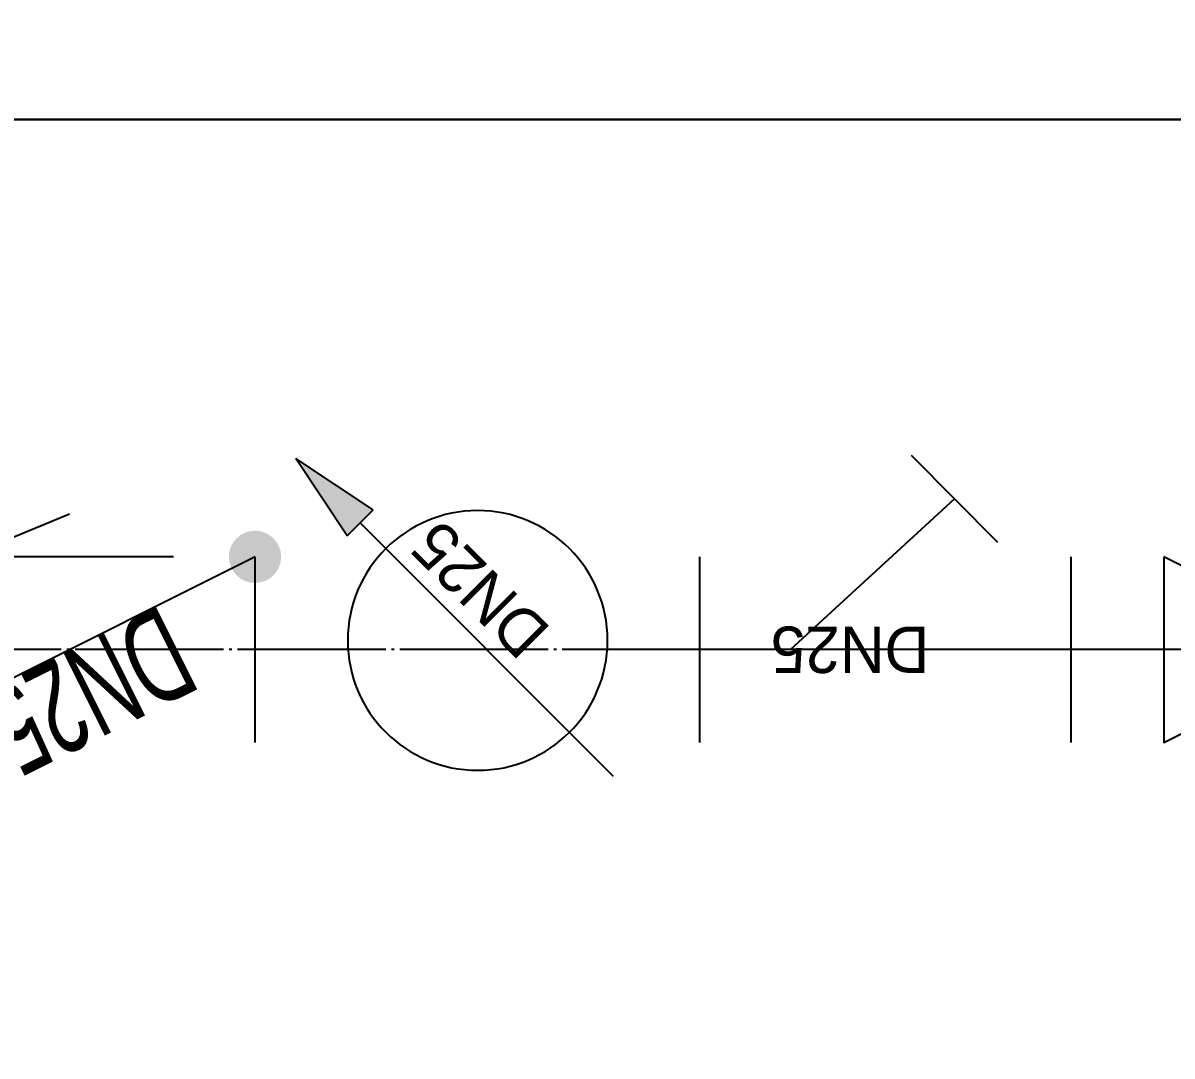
# Model space of a CAD drawing. Header units: centimetres. Extents: x 0 to 3740, y -4063 to 107.
# Drawn here: x 71.27 to 117.72, y -1130.04 to -1088.29 of the extents above; entities that cross this region are included whole.
import ezdxf
from ezdxf.enums import TextEntityAlignment as Align

# ---------------------------------------------------------------- set-up
doc = ezdxf.new("R2010")
doc.units = ezdxf.units.CM
doc.linetypes.add('SOGUK SU HATTI', pattern=[4.375, 4, -0.15, 0.075, -0.15])
for name, color, linetype in [('MTY-SOGUKSU-BORU', 3, 'SOGUK SU HATTI'), ('MTY-VANA', 1, 'Continuous'), ('ROTAS-LEJANT-CERCEVE', 7, 'Continuous'), ('ROTAS-SIHHI-SEMBOL', 5, 'Continuous')]:
    doc.layers.add(name, color=color, linetype=linetype)
doc.styles.add('CAP', font='wturkce.SHX', dxfattribs={"width": 0.65})

# ---------------------------------------------------------------- blocks, each defined once
blk = doc.blocks.new('MTY-KURESEL VANA0')
at = {"layer": 'MTY-VANA'}
for p, q in [((0, 0), (0, 8)), ((0, 8), (8, 8))]:
    blk.add_line(p, q, dxfattribs=at)
blk.add_lwpolyline([(-10, 5), (-10, -5), (10, 5), (10, -5), (-10, 5)], dxfattribs=at)
blk.add_attdef('CAP', (-1.105, -2.749), '', height=2.5, dxfattribs=at)
blk = doc.blocks.new('MTY-PISLIK TUTUCU0')
at = {"layer": 'MTY-VANA', "color": 1, "ltscale": 75}
for p, q in [((-6.051, 5.768), (-1.408, 10.47)), ((5.128, 0), (-3.725, 8.124))]:
    blk.add_line(p, q, dxfattribs=at)
at = {"layer": 'MTY-VANA'}
for p, q in [((-10, -5), (-10, 5)), ((10, -5), (10, 5)), ((-10, 0), (10, 0))]:
    blk.add_line(p, q, dxfattribs=at)
blk.add_attdef('CAP', (-2.366, -1.228), '', height=2.5, dxfattribs=at)
blk = doc.blocks.new('MTY-SU SAYACI0')
at = {"layer": 'MTY-VANA'}
blk.add_hatch(color=256, dxfattribs=at).paths.add_polyline_path([(9.8, 9.8), (5.637, 7.034), (7.034, 5.637)])
for p, q in [((5.637, 7.034), (9.8, 9.8)), ((7.034, 5.637), (9.8, 9.8)), ((7.034, 5.637), (5.637, 7.034)), ((-7.326, -7.326), (6.336, 6.336))]:
    blk.add_line(p, q, dxfattribs=at)
blk.add_circle((0, 0), 7, dxfattribs=at)
blk.add_attdef('CAP', (-2.286, -1.153), '', height=2.5, rotation=45, dxfattribs=at)
blk = doc.blocks.new('MTY-CEKVALF VANA0')
at = {"layer": 'MTY-VANA'}
h = blk.add_hatch(color=256, dxfattribs=at)
edge = h.paths.add_edge_path()
edge.add_arc((-10, 5), 1.408, 180, 540, ccw=False)
for p, q in [((5.6, 5), (0, 7.32)), ((-10, -5), (-10, 5)), ((-10, 5), (10, -5)), ((-5.6, 5), (5.6, 5)), ((10, -5), (10, 5))]:
    blk.add_line(p, q, dxfattribs=at)
at = {"layer": 'MTY-VANA', "style": 'CAP', "width": 0.65}
blk.add_attdef('CAP', text='', height=5, rotation=153.43495, dxfattribs=at).set_placement((0, 0), align=Align.CENTER)
blk = doc.blocks.new('MTY-SU SAYACI COKLU')
at = {"layer": 'MTY-SOGUKSU-BORU'}
blk.add_line((0, 0), (-80, 0), dxfattribs=at)
at = {"layer": 'MTY-VANA'}
ref = blk.add_blockref('MTY-SU SAYACI0', (-36.9, 0.247), dxfattribs=dict(at, xscale=-0.5, yscale=0.5, zscale=0.5))
ref.add_attrib('CAP', 'DN25', (-34.885, 0.544), dxfattribs={"height": 1.25, "rotation": 135})
ref = blk.add_blockref('MTY-PISLIK TUTUCU0', (-25.909, 0), dxfattribs=dict(at, xscale=-0.5, yscale=0.5, zscale=0.5))
ref.add_attrib('CAP', 'DN25', (-24.726, 0.62), dxfattribs={"height": 1.25, "rotation": 180})
at = {"layer": 'MTY-VANA', "xscale": 0.5, "yscale": 0.5, "zscale": 0.5}
blk.add_blockref('MTY-KURESEL VANA0', (-13.409, 0), dxfattribs=at).add_auto_attribs({'CAP': 'DN25'})
at = {"layer": 'MTY-VANA'}
ref = blk.add_blockref('MTY-CEKVALF VANA0', (-47.9, 0), dxfattribs=dict(at, xscale=-0.5, yscale=0.5, zscale=0.5))
ref.add_attrib('CAP', 'DN25', dxfattribs={"height": 2.5, "rotation": 206.5651, "style": 'CAP', "width": 0.65}).set_placement((-47.9, 0), align=Align.CENTER)

msp = doc.modelspace()

# ---------------------------------------------------------------- linework, layer by layer
at = {"layer": 'ROTAS-LEJANT-CERCEVE'}
for points in [[(10, -1092.191), (160, -1092.191), (160, -1042.191), (10, -1042.191)], [(10, -1142.191), (160, -1142.191), (160, -1092.191), (10, -1092.191)]]:
    msp.add_lwpolyline(points, close=True, dxfattribs=at)

# ---------------------------------------------------------------- block references
at = {"layer": 'ROTAS-SIHHI-SEMBOL', "xscale": 1.5, "yscale": 1.5}
msp.add_blockref('MTY-SU SAYACI COKLU', (145, -1113.617), dxfattribs=at)

doc.saveas('drawing.dxf')
